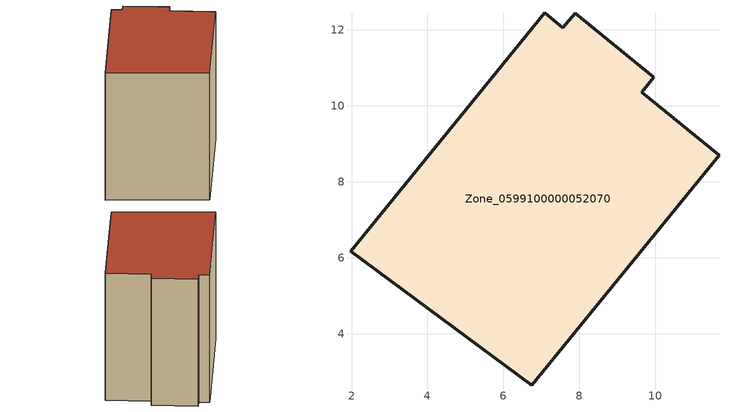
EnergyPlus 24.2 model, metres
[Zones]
Zone_0599100000052070
 floor ground (C_G): 6.74,2.65 1.97,6.17 7.08,12.45 7.56,12.06 7.88,12.44 9.96,10.76 9.64,10.36 11.68,8.7 z0
 wall outside (C_F): 9.96,10.76 7.88,12.44 7.56,12.06 7.08,12.45 1.97,6.17 6.74,2.65 11.68,8.7 9.64,10.36 9.96,10.76 z0:8.03
 roof outside (C_R): 6.74,2.65 11.68,8.7 9.64,10.36 9.96,10.76 7.88,12.44 7.56,12.06 7.08,12.45 1.97,6.17 z8.03
[BUILDING]
Pand.0599100000052070: North Axis=0; Terrain=City; Loads Convergence Tolerance Value=0.04; Temperature Convergence Tolerance Value=0.4; Solar Distribution=FullExterior; Maximum Number of Warmup Days=25; Minimum Number of Warmup Days=1
[Site:Location]
Rotterdam.The.Hague.AP_ZH_NLD Design_Conditions: Latitude=51.96; Longitude=4.45; Time Zone=1; Elevation=-4.5
[SITE:GROUNDTEMPERATURE:BUILDINGSURFACE]
18, 18, 18, 18, 18, 18, 18, 18, 18, 18, 18, 18
[MATERIAL] Thermal Absorptance=0.9; Solar Absorptance=0.7; Visible Absorptance=0.7
Name | Roughness | Thickness | Conductivity | Density | Specific Heat
G.TI.1946-1964 | MediumSmooth | 0.15 | 1 | 540 | 1210
F.TI.1946-1964 | Rough | 0.3 | 0.857143 | 1920 | 840
R.TI.1946-1964 | MediumRough | 0.2 | 0.277778 | 1500 | 1000
[CONSTRUCTION]
C_G: G.TI.1946-1964
C_F: F.TI.1946-1964
C_R: R.TI.1946-1964
[ZONE]
Zone_0599100000052070: Type=1; Multiplier=1; Ceiling Height=Autocalculate; Volume=Autocalculate; Floor Area=autocalculate; Part of Total Floor Area=Yes
[ZONEINFILTRATION:DESIGNFLOWRATE]
Infil_Zone_0599100000052070: Zone or ZoneList or Space or SpaceList=Zone_0599100000052070; Schedule=AlwaysOn; Design Flow Rate Calculation Method=Flow/Area; Flow Rate per Floor Area=0.003; Constant Term Coefficient=1; Temperature Term Coefficient=0; Velocity Term Coefficient=0; Velocity Squared Term Coefficient=0
[HVACTEMPLATE:ZONE:IDEALLOADSAIRSYSTEM]
Zone_0599100000052070: Maximum Heating Supply Air Temperature=50; Minimum Cooling Supply Air Temperature=13; Maximum Heating Supply Air Humidity Ratio=0.0156; Minimum Cooling Supply Air Humidity Ratio=0.0077; Heating Limit=NoLimit; Cooling Limit=NoLimit; Dehumidification Control Type=ConstantSensibleHeatRatio; Cooling Sensible Heat Ratio=0.7; Dehumidification Setpoint=60; Humidification Control Type=None; Humidification Setpoint=30; Outdoor Air Method=None; Outdoor Air Flow Rate per Person=0.00944; Outdoor Air Flow Rate per Zone Floor Area=0; Outdoor Air Flow Rate per Zone=0; Demand Controlled Ventilation Type=None; Outdoor Air Economizer Type=NoEconomizer; Heat Recovery Type=None; Sensible Heat Recovery Effectiveness=0.7; Latent Heat Recovery Effectiveness=0.65
[ZONECONTROL:THERMOSTAT]
ThermostatControl_Zone_0599100000052070: Zone or ZoneList=Zone_0599100000052070; Control Type Schedule=DualSetpointControlType; Control 1=Thermostat_Zone_0599100000052070; Temperature Difference Between Cutout And Setpoint=0
[THERMOSTATSETPOINT:DUALSETPOINT]
Thermostat_Zone_0599100000052070: Heating Setpoint Temperature Schedule=HeatingSetpoint_Zone_0599100000052070; Cooling Setpoint Temperature Schedule=CoolingSetpoint_Zone_0599100000052070
[SCHEDULE:COMPACT]
HeatingSetpoint_Zone_0599100000052070: Through: 12/31, For: AllDays, Until: 24:00, 21
CoolingSetpoint_Zone_0599100000052070: Through: 12/31, For: AllDays, Until: 24:00, 24
DualSetpointControlType: Through: 12/31, For: AllDays, Until: 24:00, 4
AlwaysOn: Through: 12/31, For: AllDays, Until: 24:00, 1
